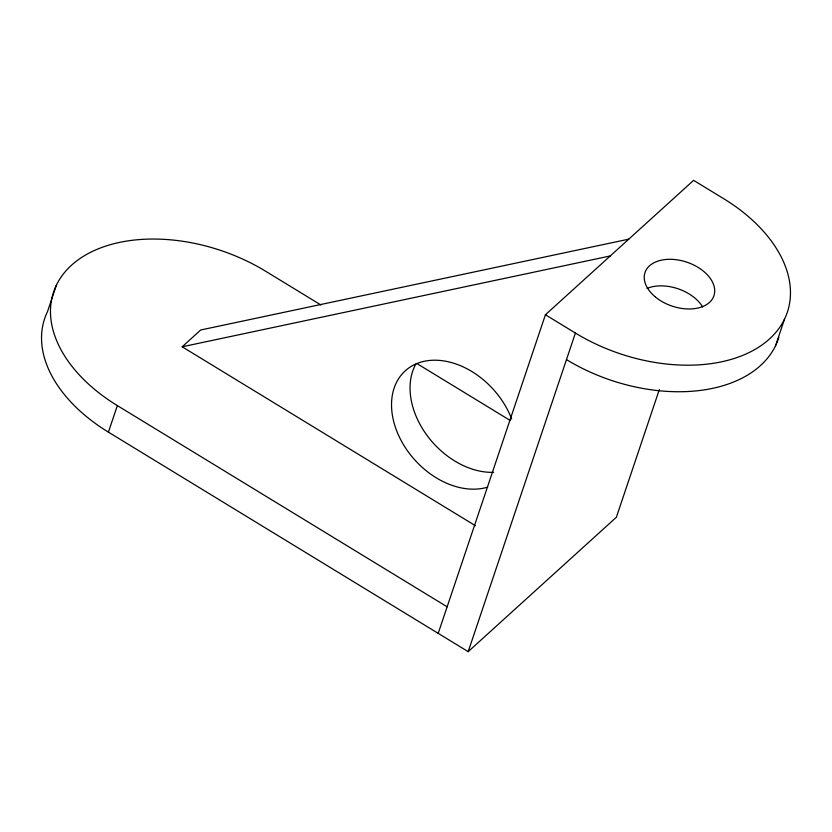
<?xml version="1.0" encoding="UTF-8"?>
<svg xmlns="http://www.w3.org/2000/svg" width="832" height="832" viewBox="0 0 832 832"><rect width="100%" height="100%" fill="white"/><g stroke="black" fill="none" stroke-linecap="round" stroke-linejoin="round"><path stroke-width="1.25" d="M56.42 285.106L47.486 311.657A145.423 92.695 18.6 0 0 108.41 432.141L468.187 651.654L616.366 517.244L659.318 389.626M108.41 432.141L117.354 405.6A145.423 92.695 18.6 0 1 71.51 265.221A145.423 92.695 18.6 0 1 265.522 271.18L320.861 304.949M438.204 633.36L545.428 314.756L693.607 180.346L723.59 198.64A145.423 92.695 18.6 0 1 769.423 339.019A145.423 92.695 18.6 0 1 575.411 333.05L545.428 314.756M468.187 651.654L575.411 333.05M775.58 345.675L784.514 319.124M475.446 525.72L182.177 346.788L200.699 329.992L628.774 239.158M182.177 346.788L610.251 255.954M417.144 363.688L510.11 420.41M117.354 405.6L447.138 606.809M778.846 337.376A145.423 92.695 18.6 0 1 566.478 359.601M647.036 288.392A36.358 23.171 18.6 0 1 702.655 306.977M493.657 472.337A72.717 52.78 47.8 0 1 426.431 434.585A72.717 52.78 47.8 0 1 415.813 364.114M487.698 487.115A72.717 52.78 47.8 0 1 399.547 437.403A72.717 52.78 47.8 0 1 426.473 360.87A72.717 52.78 47.8 0 1 511.659 418.974M655.366 296.972A36.358 23.171 18.6 0 0 713.794 296.14A36.358 23.171 18.6 0 0 669.282 259.303A36.358 23.171 18.6 0 0 655.366 296.972"/></g></svg>
